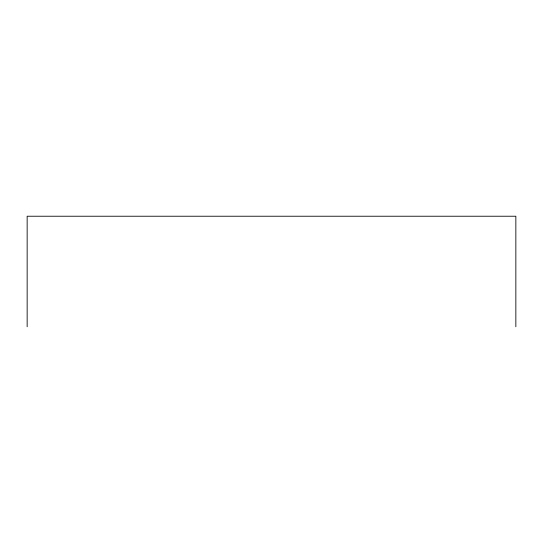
<?xml version="1.0" encoding="UTF-8"?>
<svg xmlns="http://www.w3.org/2000/svg" width="543" height="543" viewBox="0 0 543 543"><rect width="100%" height="100%" fill="white"/><g stroke="black" fill="none" stroke-linecap="round" stroke-linejoin="round"><path stroke-width="0.81" d="M515.85 326.771L515.85 216.229L27.15 216.229L27.15 326.771"/></g></svg>
